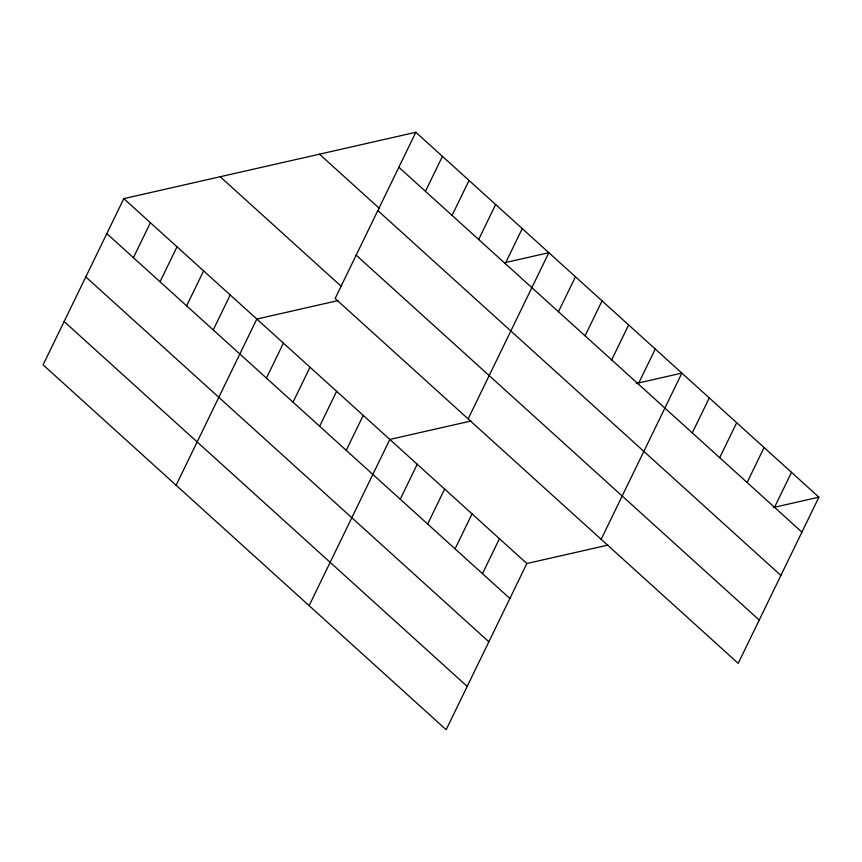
<?xml version="1.0" encoding="UTF-8"?>
<svg xmlns="http://www.w3.org/2000/svg" width="862" height="862" viewBox="0 0 862 862"><rect width="100%" height="100%" fill="white"/><g stroke="black" fill="none" stroke-linecap="round" stroke-linejoin="round"><path stroke-width="1.29" d="M415.84 132.285L335.135 298.489L738.195 663.363L818.9 497.158L415.84 132.285L123.805 198.637L43.1 364.841L446.16 729.715L526.865 563.511L608.022 545.075M133.427 257.684L150.408 222.719M160.03 281.766L177.012 246.801M186.634 305.848L203.615 270.883M213.237 329.93L230.208 294.966M176.107 485.252L256.811 319.048L337.969 300.601M266.433 378.095L283.415 343.119M293.037 402.177L310.018 367.201M425.462 191.332L442.443 156.367M319.64 426.259L336.622 391.283M452.065 215.414L469.047 180.449M346.244 450.341L363.225 415.365M478.669 239.496L495.639 204.531M309.124 605.652L389.829 439.448L470.975 421.012M505.272 263.578L522.243 228.613M400.259 499.227L417.23 464.262M468.141 418.9L548.846 252.695L504.464 262.781M427.66 524.042L444.641 489.077M558.468 311.742L575.45 276.777M455.071 548.857L472.053 513.881M585.072 335.824L602.053 300.86M482.483 573.661L499.454 538.696M611.675 359.907L628.657 324.942M638.279 383.989L655.26 349.024M601.159 539.31L681.864 373.106L636.21 383.471M692.283 432.886L709.264 397.921M719.695 457.69L736.676 422.725M747.106 482.504L764.088 447.54M774.518 507.319L791.488 472.354M773.246 507.535L818.9 497.158M398.858 167.25L801.919 532.123M319.468 154.179L379.571 208.593M377.825 210.565L780.897 575.439M356.168 255.184L759.228 620.058M220.176 176.742L341.363 286.443M123.805 198.637L526.865 563.511M106.823 233.602L509.884 598.476M85.801 276.907L488.862 641.781M64.133 321.526L467.193 686.4"/></g></svg>
